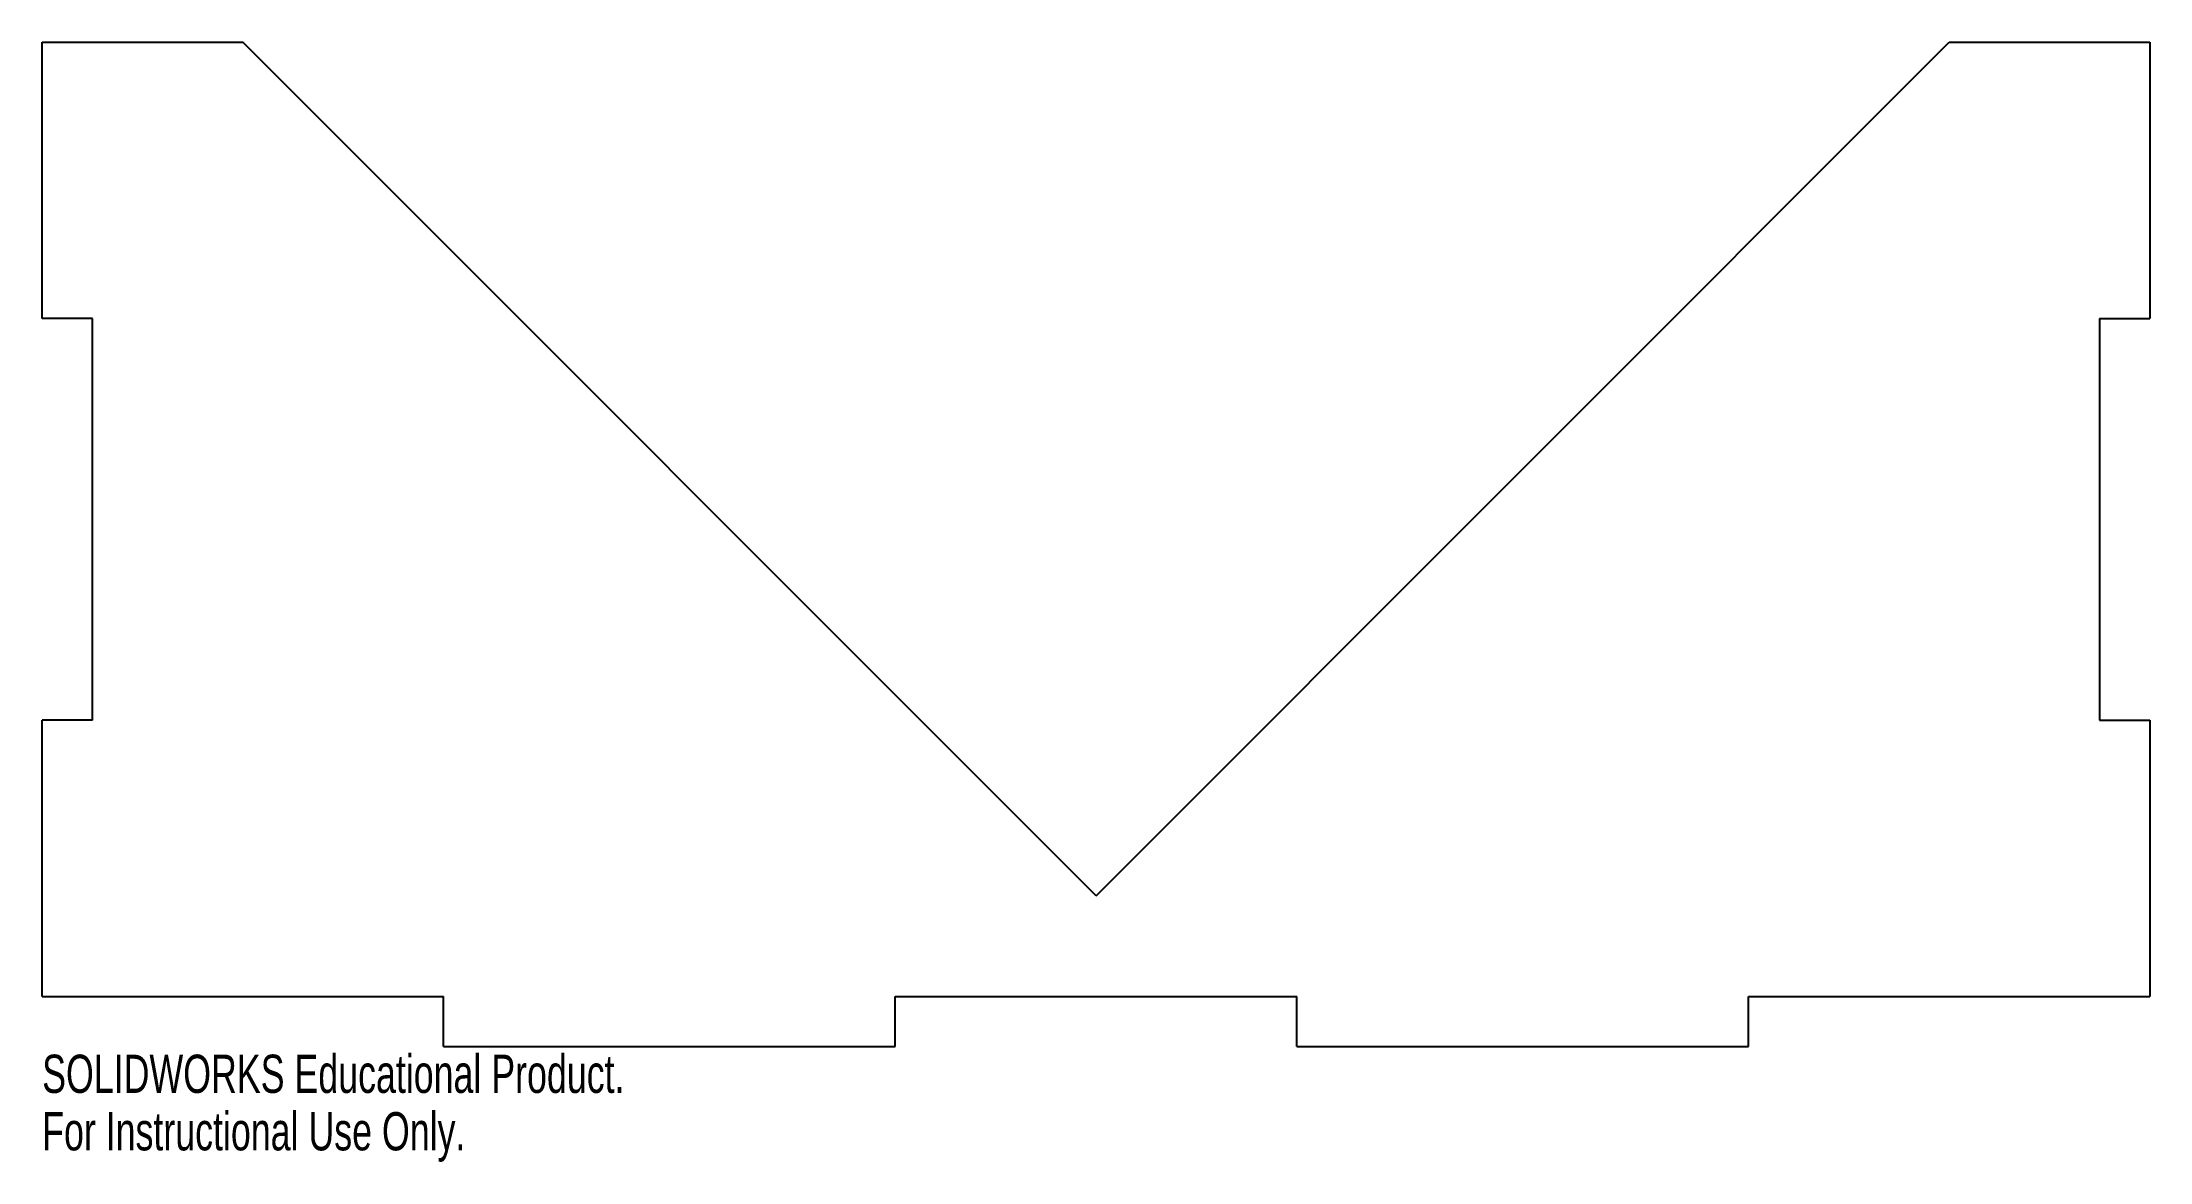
# Model space of a CAD drawing. Header units: inches. Extents: x -5.2 to 5.2, y -0.9 to 4.6.
import ezdxf

# ---------------------------------------------------------------- set-up
doc = ezdxf.new("R2010")
doc.units = ezdxf.units.IN
doc.header["$MEASUREMENT"] = 0
doc.styles.add('SLDTEXTSTYLE0', font='TXT', dxfattribs={"width": 0.7})

msp = doc.modelspace()

# ---------------------------------------------------------------- linework, layer by layer
at = {"color": 7, "linetype": 'Continuous', "lineweight": 25}
for p, q in [((-5.25, 4.625), (-4.25, 4.625)), ((-5.25, 3.25), (-5.25, 4.625)), ((0, 0.375), (-4.25, 4.625)), ((0, 0.375), (4.25, 4.625)), ((4.25, 4.625), (5.25, 4.625)), ((5.25, 4.625), (5.25, 3.25)), ((-5, 3.25), (-5.25, 3.25)), ((-5, 1.25), (-5, 3.25)), ((5, 3.25), (5, 1.25)), ((5, 3.25), (5.25, 3.25)), ((-5, 1.25), (-5.25, 1.25)), ((-5.25, -0.125), (-5.25, 1.25)), ((5, 1.25), (5.25, 1.25)), ((5.25, 1.25), (5.25, -0.125)), ((-5.25, -0.125), (-3.25, -0.125)), ((-3.25, -0.375), (-3.25, -0.125)), ((-1, -0.375), (-1, -0.125)), ((-1, -0.125), (1, -0.125)), ((1, -0.375), (1, -0.125)), ((3.25, -0.375), (3.25, -0.125)), ((3.25, -0.125), (5.25, -0.125)), ((-3.25, -0.375), (-1, -0.375)), ((1, -0.375), (3.25, -0.375))]:
    msp.add_line(p, q, dxfattribs=at)

# ---------------------------------------------------------------- texts
at = {"color": 7, "linetype": 'Continuous', "char_height": 0.1903, "attachment_point": 1, "style": 'SLDTEXTSTYLE0'}
for s, insert in [('SOLIDWORKS Educational Product.', (-5.25, -0.415)), ('For Instructional Use Only.', (-5.25, -0.701))]:
    msp.add_mtext(s, dxfattribs=dict(at, insert=insert))

doc.saveas('drawing.dxf')
